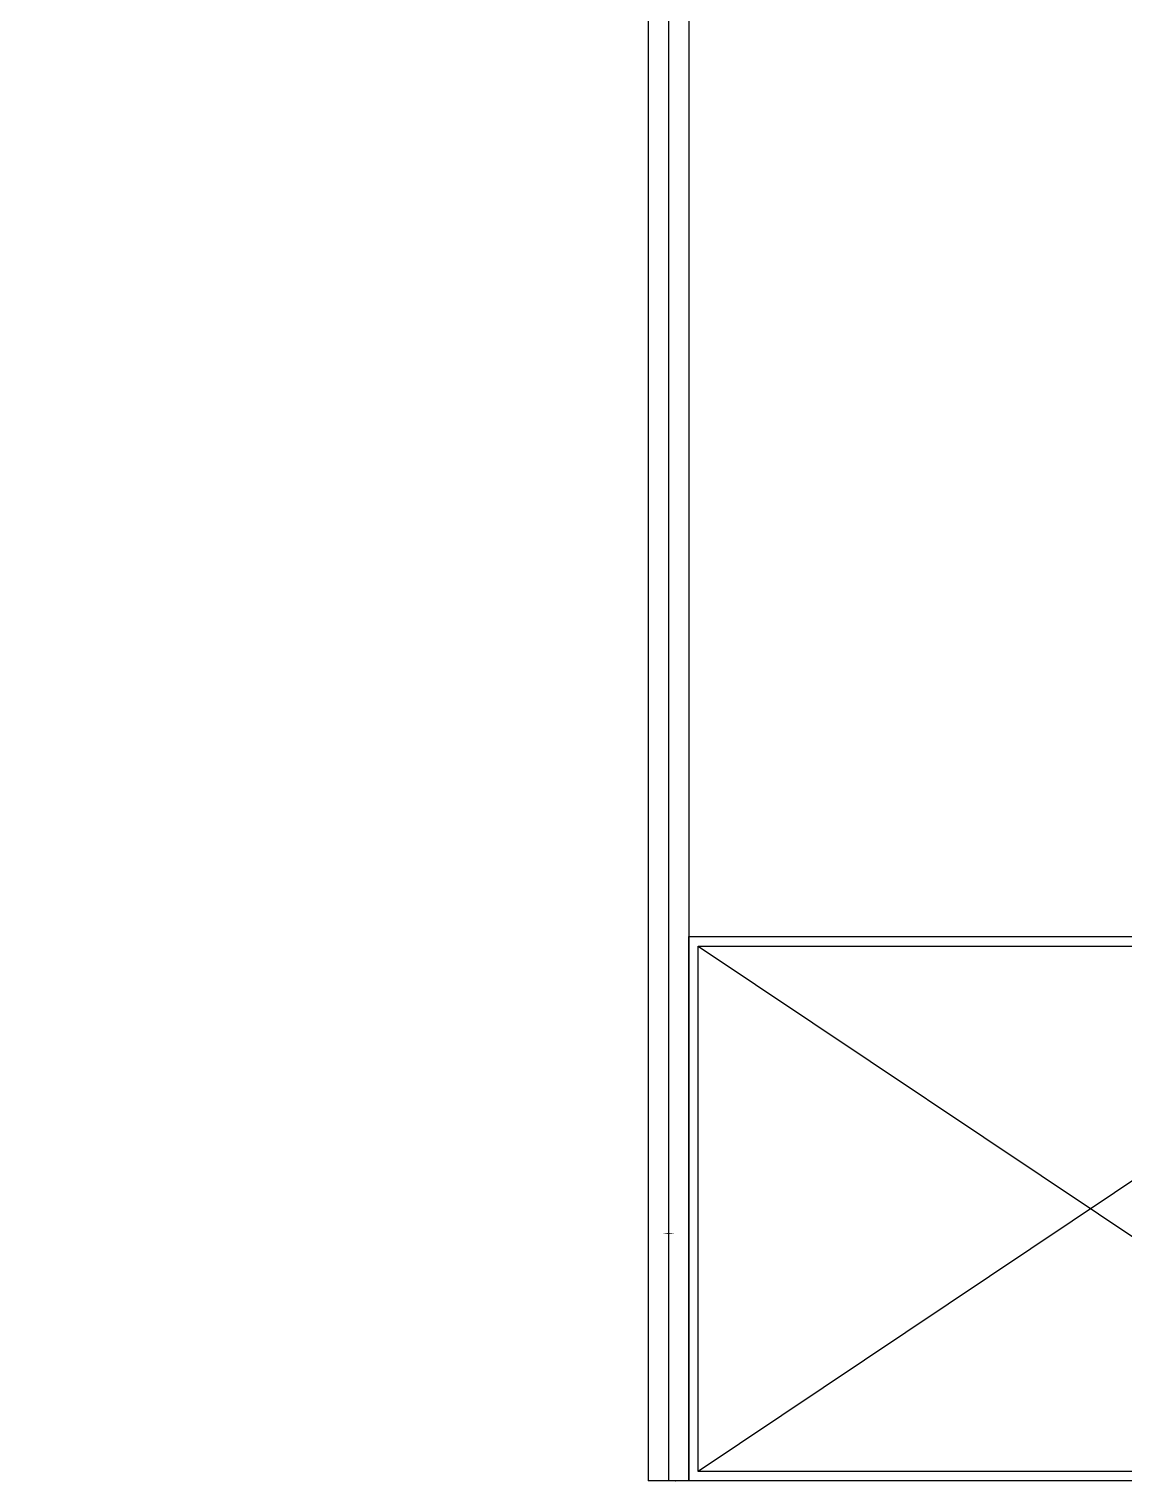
# Model space of a CAD drawing. Header units: millimetres. Extents: x -6941 to 136681, y 2065 to 58366.
# Drawn here: x 47112 to 48379, y 48749 to 50430 of the extents above; entities that cross this region are included whole.
import ezdxf

# ---------------------------------------------------------------- set-up
doc = ezdxf.new("R2010")
doc.units = ezdxf.units.MM
doc.header["$LTSCALE"] = 4
doc.header["$MEASUREMENT"] = 0
doc.layers.add('ELE', color=4, linetype='CONTINUOUS')
doc.layers.add('철물', color=4, linetype='CONTINUOUS')

msp = doc.modelspace()

# ---------------------------------------------------------------- linework, layer by layer
at = {"layer": 'ELE'}
msp.add_lwpolyline([(47851.77, 49035.1, 0, 90, 0), (47581.77, 49036.22, 0, 0, 0), (47157.03, 49036.22, 0, 0, 0), (47157.03, 49036.22, 0, 0, 0)], format="xyseb", dxfattribs=at)
at = {"layer": '철물', "ltscale": 10}
for p, q in [((47828.37, 53859.26), (47828.37, 48749.33)), ((47851.77, 53859.26), (47851.77, 48749.33)), ((47875.17, 53859.26), (47875.17, 48749.33)), ((47875.17, 49379.34), (48805.19, 49379.34)), ((47875.17, 48749.33), (47875.17, 49379.34)), ((47875.17, 48749.33), (47875.17, 49379.34)), ((47886.09, 49368.42), (48647.68, 49368.42)), ((48794.26, 49368.42), (47886.09, 48760.25)), ((47886.09, 49368.42), (48794.26, 48760.25)), ((47886.09, 48760.25), (47886.09, 49368.42)), ((47875.17, 48749.33), (47828.37, 48749.33)), ((48647.68, 48749.33), (47872.19, 48749.33)), ((48647.68, 48760.25), (47886.09, 48760.25))]:
    msp.add_line(p, q, dxfattribs=at)
for centre in [(47859.71, 48749.41), (47872.19, 48749.41)]:
    msp.add_arc(centre, 0.078, 180, 270, dxfattribs=at)

doc.saveas('drawing.dxf')
